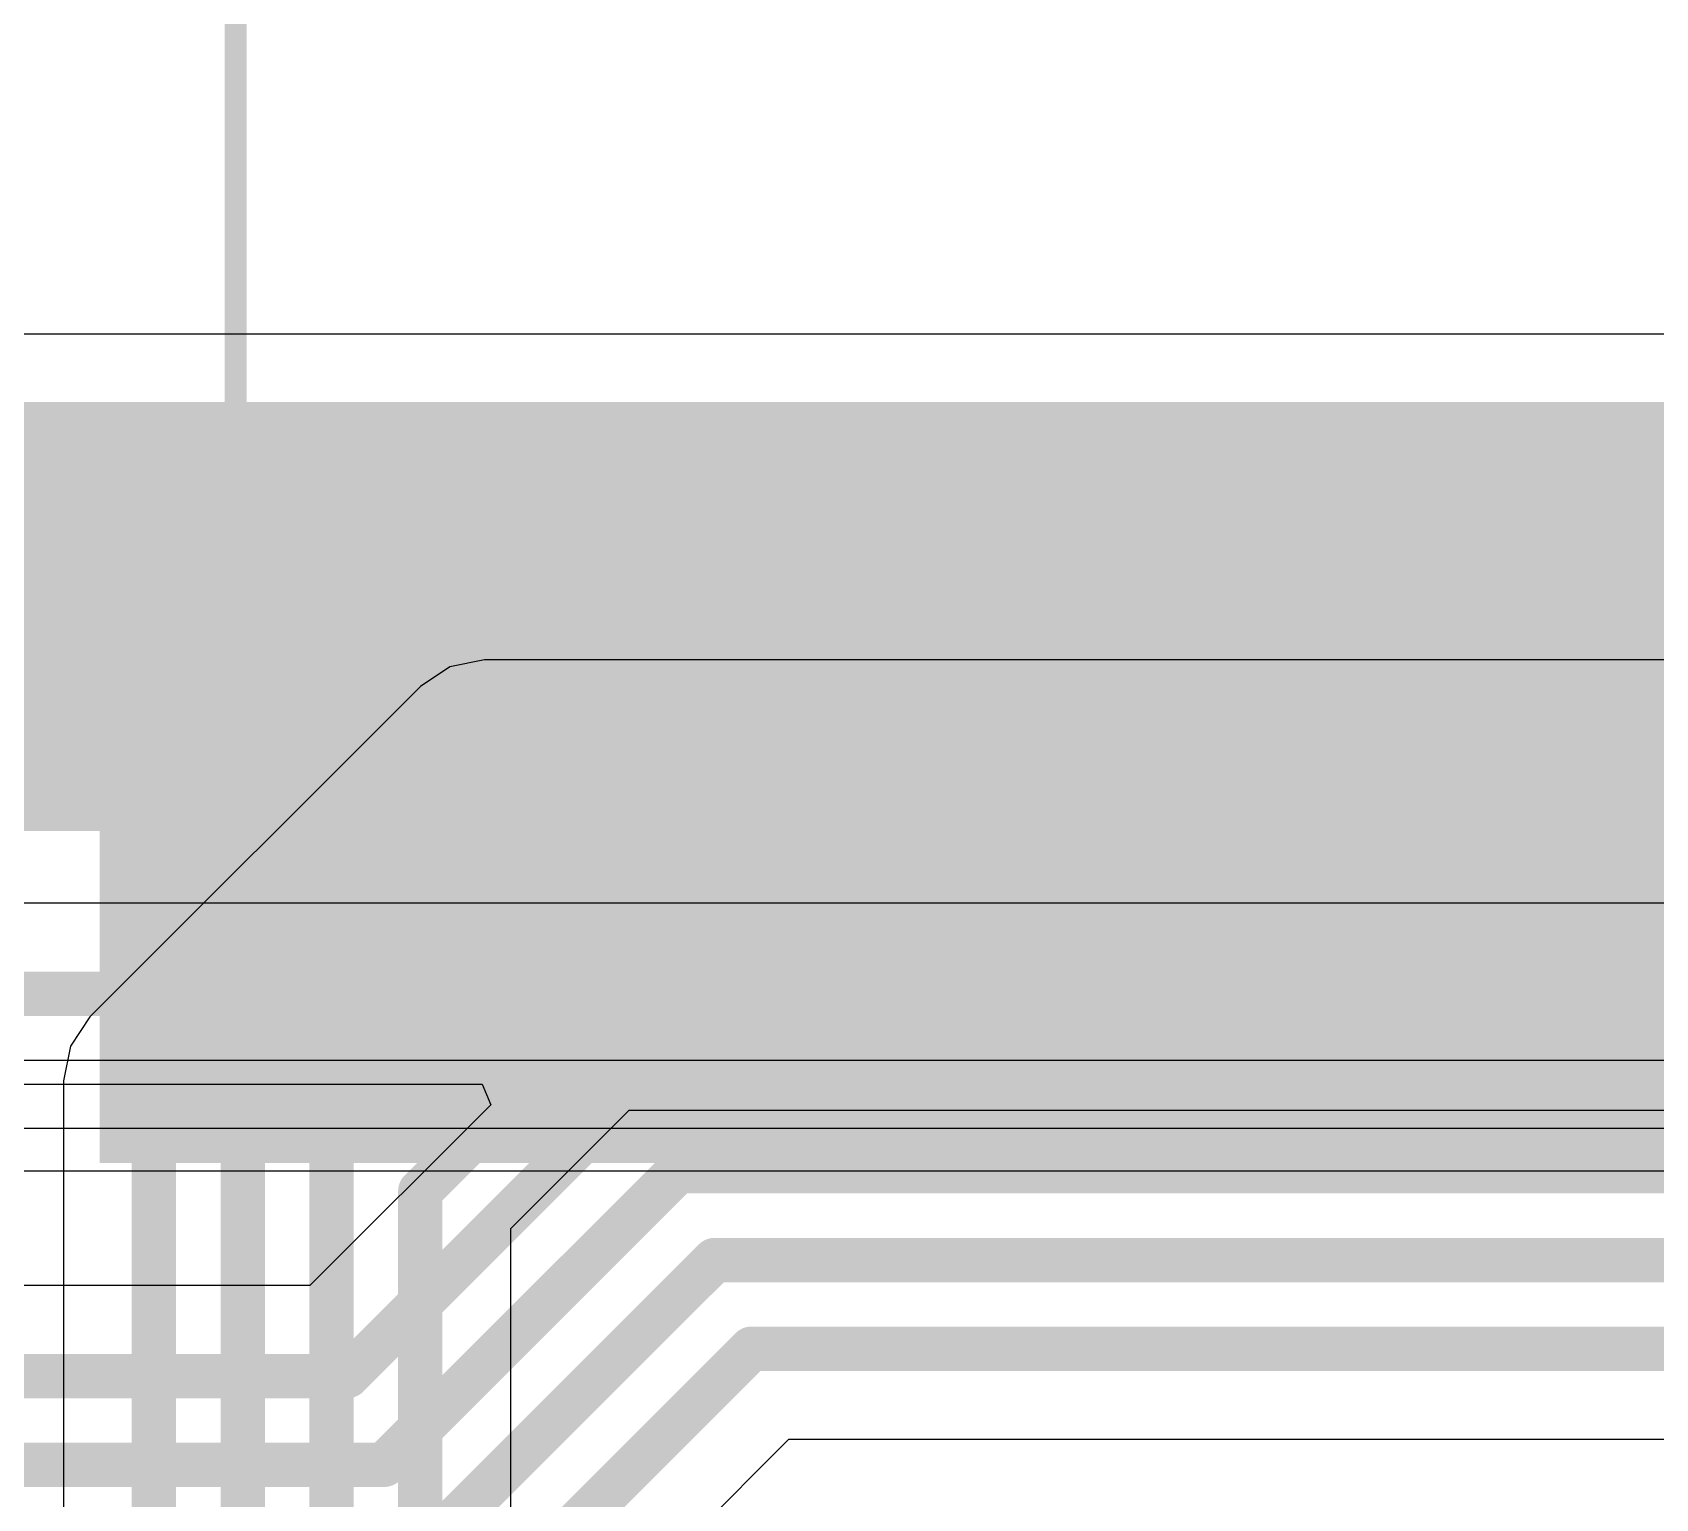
# Model space of a CAD drawing. Header units: inches. Extents: x -17.5 to 14.7, y -6.2 to 5.9.
# Drawn here: x 0.6452 to 1.0109, y 2.2604 to 2.5908 of the extents above; entities that cross this region are included whole.
import ezdxf

# ---------------------------------------------------------------- set-up
doc = ezdxf.new("R2010")
doc.units = ezdxf.units.IN
doc.header["$MEASUREMENT"] = 0
for name, color, linetype in [('Bottom Layer', 5, 'Continuous'), ('Ground Layer', 76, 'Continuous'), ('Power Layer', 16, 'Continuous'), ('Top Layer', 1, 'Continuous'), ('Top Overlay', 2, 'Continuous'), ('Top Paste', 8, 'Continuous'), ('Top Solder', 216, 'Continuous')]:
    doc.layers.add(name, color=color, linetype=linetype)

# ---------------------------------------------------------------- blocks, each defined once
blk = doc.blocks.new('25SVPF100M_213')
at = {"layer": 'Top Layer'}
blk.add_hatch(color=1, dxfattribs=at).paths.add_polyline_path([(-0.2185, 0.0374), (-0.05512, 0.0374), (-0.05512, -0.0374), (-0.2185, -0.0374)])
at = {"layer": 'Top Paste'}
blk.add_hatch(color=8, dxfattribs=at).paths.add_polyline_path([(-0.2185, 0.0374), (-0.05512, 0.0374), (-0.05512, -0.0374), (-0.2185, -0.0374)])
at = {"layer": 'Top Solder'}
blk.add_hatch(color=216, dxfattribs=at).paths.add_polyline_path([(-0.2225, 0.0414), (-0.05112, 0.0414), (-0.05112, -0.0414), (-0.2225, -0.0414)])
at = {"layer": 'Top Overlay'}
for points in [[(-0.09449, 0.16339, 0.005, 0.005, 0), (-0.16339, 0.09449, 0.005, 0.005, 0)], [(-0.09449, 0.16339, 0.005, 0.005, 0), (0.16339, 0.16339, 0.005, 0.005, 0)], [(-0.16339, 0.09449, 0.005, 0.005, 0), (-0.16339, 0.05118, 0.005, 0.005, 0)], [(-0.184, 0.072, 0.005, 0.005, 0), (-0.184, 0.051, 0.005, 0.005, 0)], [(-0.193, 0.061, 0.005, 0.005, 0), (-0.175, 0.061, 0.005, 0.005, 0)], [(-0.16339, -0.05118, 0.005, 0.005, 0), (-0.16339, -0.09449, 0.005, 0.005, 0)], [(-0.16339, -0.09449, 0.005, 0.005, 0), (-0.09449, -0.16339, 0.005, 0.005, 0)]]:
    blk.add_lwpolyline(points, format="xyseb", dxfattribs=at)
for points in [[(-0.09574, 0.16339, 0.0025, 0.0025, 1), (-0.09324, 0.16339, 0.0025, 0.0025, 1)], [(-0.09574, 0.16339, 0.0025, 0.0025, 1), (-0.09324, 0.16339, 0.0025, 0.0025, 1)], [(-0.16464, 0.09449, 0.0025, 0.0025, 1), (-0.16214, 0.09449, 0.0025, 0.0025, 1)], [(-0.16464, 0.09449, 0.0025, 0.0025, 1), (-0.16214, 0.09449, 0.0025, 0.0025, 1)], [(-0.18525, 0.072, 0.0025, 0.0025, 1), (-0.18275, 0.072, 0.0025, 0.0025, 1)], [(-0.19425, 0.061, 0.0025, 0.0025, 1), (-0.19175, 0.061, 0.0025, 0.0025, 1)], [(-0.17625, 0.061, 0.0025, 0.0025, 1), (-0.17375, 0.061, 0.0025, 0.0025, 1)], [(-0.18525, 0.051, 0.0025, 0.0025, 1), (-0.18275, 0.051, 0.0025, 0.0025, 1)], [(-0.16464, 0.05118, 0.0025, 0.0025, 1), (-0.16214, 0.05118, 0.0025, 0.0025, 1)], [(-0.16464, -0.05118, 0.0025, 0.0025, 1), (-0.16214, -0.05118, 0.0025, 0.0025, 1)], [(-0.16464, -0.09449, 0.0025, 0.0025, 1), (-0.16214, -0.09449, 0.0025, 0.0025, 1)], [(-0.16464, -0.09449, 0.0025, 0.0025, 1), (-0.16214, -0.09449, 0.0025, 0.0025, 1)]]:
    blk.add_lwpolyline(points, format="xyseb", close=True, dxfattribs=at)

msp = doc.modelspace()

# ---------------------------------------------------------------- hatches: boundary and pattern name
at = {"layer": 'Top Layer'}
for points in [[(0.4935, 2.41085), (0.82439, 2.41085), (0.82439, 2.50754), (0.4935, 2.50754)], [(0.66031, 2.336), (1.76596, 2.336), (1.76596, 2.50754), (0.66031, 2.50754)]]:
    msp.add_hatch(color=1, dxfattribs=at).paths.add_polyline_path(points)

# ---------------------------------------------------------------- linework, layer by layer
at = {"layer": 'Bottom Layer'}
for p, q in [((2.24664, 2.39455), (0.54284, 2.39455)), ((0.55129, 2.35376), (0.74655, 2.35376)), ((0.74655, 2.35376), (0.74846, 2.34914)), ((0.74846, 2.34914), (0.70771, 2.30839)), ((0.70771, 2.30839), (0.50202, 2.30839)), ((0.66482, 2.12297), (0.81561, 2.27376)), ((0.81561, 2.27376), (1.21012, 2.27376))]:
    msp.add_line(p, q, dxfattribs=at)
for points in [[(0.54284, 2.37415, 0.01, 0.01, 0), (2.24664, 2.37415, 0.01, 0.01, 0)], [(0.71616, 2.288, 0.01, 0.01, 0), (0.78231, 2.35415, 0.01, 0.01, 0)], [(0.78231, 2.35415, 0.01, 0.01, 0), (2.23935, 2.35415, 0.01, 0.01, 0)], [(0.72444, 2.268, 0.01, 0.01, 0), (0.79059, 2.33415, 0.01, 0.01, 0)], [(0.79059, 2.33415, 0.01, 0.01, 0), (2.23106, 2.33415, 0.01, 0.01, 0)], [(0.64572, 2.161, 0.01, 0.01, 0), (0.79888, 2.31415, 0.01, 0.01, 0)], [(0.79888, 2.31415, 0.01, 0.01, 0), (2.22278, 2.31415, 0.01, 0.01, 0)], [(0.6504, 2.13739, 0.01, 0.01, 0), (0.80716, 2.29415, 0.01, 0.01, 0)], [(0.80716, 2.29415, 0.01, 0.01, 0), (2.21449, 2.29415, 0.01, 0.01, 0)], [(0.49357, 2.288, 0.01, 0.01, 0), (0.71616, 2.288, 0.01, 0.01, 0)], [(0.48529, 2.268, 0.01, 0.01, 0), (0.72444, 2.268, 0.01, 0.01, 0)]]:
    msp.add_lwpolyline(points, format="xyseb", dxfattribs=at)
for points in [[(0.77981, 2.35415, 0.005, 0.005, 1), (0.78481, 2.35415, 0.005, 0.005, 1)], [(0.77981, 2.35415, 0.005, 0.005, 1), (0.78481, 2.35415, 0.005, 0.005, 1)], [(0.78809, 2.33415, 0.005, 0.005, 1), (0.79309, 2.33415, 0.005, 0.005, 1)], [(0.78809, 2.33415, 0.005, 0.005, 1), (0.79309, 2.33415, 0.005, 0.005, 1)], [(0.79638, 2.31415, 0.005, 0.005, 1), (0.80138, 2.31415, 0.005, 0.005, 1)], [(0.79638, 2.31415, 0.005, 0.005, 1), (0.80138, 2.31415, 0.005, 0.005, 1)], [(0.80466, 2.29415, 0.005, 0.005, 1), (0.80966, 2.29415, 0.005, 0.005, 1)], [(0.80466, 2.29415, 0.005, 0.005, 1), (0.80966, 2.29415, 0.005, 0.005, 1)], [(0.71366, 2.288, 0.005, 0.005, 1), (0.71866, 2.288, 0.005, 0.005, 1)], [(0.71366, 2.288, 0.005, 0.005, 1), (0.71866, 2.288, 0.005, 0.005, 1)], [(0.72194, 2.268, 0.005, 0.005, 1), (0.72694, 2.268, 0.005, 0.005, 1)], [(0.72194, 2.268, 0.005, 0.005, 1), (0.72694, 2.268, 0.005, 0.005, 1)]]:
    msp.add_lwpolyline(points, format="xyseb", close=True, dxfattribs=at)
at = {"layer": 'Ground Layer'}
for p, q in [((0.73924, 2.44784), (0.73262, 2.44342)), ((0.74704, 2.44939), (0.73924, 2.44784)), ((0.74704, 2.44939), (0.74704, 2.44939)), ((3.32282, 2.44939), (0.74704, 2.44939)), ((0.73262, 2.44342), (0.65816, 2.36895)), ((0.65816, 2.36895), (0.65374, 2.36234)), ((0.65374, 2.36234), (0.65218, 2.35453)), ((0.65218, 2.35453), (0.65218, 1.97066)), ((0.75297, 2.32123), (0.77967, 2.34793)), ((0.77967, 2.34793), (2.44923, 2.34793)), ((0.75297, 2.14433), (0.75297, 2.32123))]:
    msp.add_line(p, q, dxfattribs=at)
for points in [[(0.67258, 2.35453, 0.01, 0.01, 0), (0.74704, 2.429, 0.01, 0.01, 0)], [(0.74704, 2.429, 0.01, 0.01, 0), (3.32282, 2.429, 0.01, 0.01, 0)], [(0.69258, 2.34625, 0.01, 0.01, 0), (0.75465, 2.40833, 0.01, 0.01, 0)], [(0.75465, 2.40833, 0.01, 0.01, 0), (3.31167, 2.40833, 0.01, 0.01, 0)], [(0.71258, 2.33796, 0.01, 0.01, 0), (0.76294, 2.38833, 0.01, 0.01, 0)], [(0.76294, 2.38833, 0.01, 0.01, 0), (3.30167, 2.38833, 0.01, 0.01, 0)], [(0.73258, 2.32968, 0.01, 0.01, 0), (0.77122, 2.36833, 0.01, 0.01, 0)], [(0.77122, 2.36833, 0.01, 0.01, 0), (2.45767, 2.36833, 0.01, 0.01, 0)], [(0.67258, 1.96221, 0.01, 0.01, 0), (0.67258, 2.35453, 0.01, 0.01, 0)], [(0.69258, 1.95122, 0.01, 0.01, 0), (0.69258, 2.34625, 0.01, 0.01, 0)], [(0.71258, 1.94294, 0.01, 0.01, 0), (0.71258, 2.33796, 0.01, 0.01, 0)], [(0.73258, 1.93465, 0.01, 0.01, 0), (0.73258, 2.32968, 0.01, 0.01, 0)]]:
    msp.add_lwpolyline(points, format="xyseb", dxfattribs=at)
for points in [[(0.74454, 2.429, 0.005, 0.005, 1), (0.74954, 2.429, 0.005, 0.005, 1)], [(0.74454, 2.429, 0.005, 0.005, 1), (0.74954, 2.429, 0.005, 0.005, 1)], [(0.75215, 2.40833, 0.005, 0.005, 1), (0.75715, 2.40833, 0.005, 0.005, 1)], [(0.75215, 2.40833, 0.005, 0.005, 1), (0.75715, 2.40833, 0.005, 0.005, 1)], [(0.76044, 2.38833, 0.005, 0.005, 1), (0.76544, 2.38833, 0.005, 0.005, 1)], [(0.76044, 2.38833, 0.005, 0.005, 1), (0.76544, 2.38833, 0.005, 0.005, 1)], [(0.76872, 2.36833, 0.005, 0.005, 1), (0.77372, 2.36833, 0.005, 0.005, 1)], [(0.76872, 2.36833, 0.005, 0.005, 1), (0.77372, 2.36833, 0.005, 0.005, 1)], [(0.67008, 2.35453, 0.005, 0.005, 1), (0.67508, 2.35453, 0.005, 0.005, 1)], [(0.67008, 2.35453, 0.005, 0.005, 1), (0.67508, 2.35453, 0.005, 0.005, 1)], [(0.69008, 2.34625, 0.005, 0.005, 1), (0.69508, 2.34625, 0.005, 0.005, 1)], [(0.69008, 2.34625, 0.005, 0.005, 1), (0.69508, 2.34625, 0.005, 0.005, 1)], [(0.71008, 2.33796, 0.005, 0.005, 1), (0.71508, 2.33796, 0.005, 0.005, 1)], [(0.71008, 2.33796, 0.005, 0.005, 1), (0.71508, 2.33796, 0.005, 0.005, 1)], [(0.73008, 2.32968, 0.005, 0.005, 1), (0.73508, 2.32968, 0.005, 0.005, 1)], [(0.73008, 2.32968, 0.005, 0.005, 1), (0.73508, 2.32968, 0.005, 0.005, 1)]]:
    msp.add_lwpolyline(points, format="xyseb", close=True, dxfattribs=at)
at = {"layer": 'Power Layer'}
for p, q in [((2.0454, 2.35915), (0.63621, 2.35915)), ((0.64194, 2.34386), (2.03907, 2.34386))]:
    msp.add_line(p, q, dxfattribs=at)
msp.add_lwpolyline([(0.62114, 2.45938, 0.02, 0.02, 0), (2.15477, 2.45938, 0.02, 0.02, 0)], format="xyseb", dxfattribs=at)
at = {"layer": 'Top Layer'}
for p, q in [((0.6603, 2.52283), (0.4935, 2.52283)), ((0.66031, 2.52283), (0.6603, 2.52283)), ((1.40096, 2.52283), (0.66031, 2.52283)), ((2.10142, 2.33415), (-0.245, 2.33415))]:
    msp.add_line(p, q, dxfattribs=at)

# ---------------------------------------------------------------- block references
at = {"rotation": 90}
msp.add_blockref('25SVPF100M_213', (0.85439, 2.55266), dxfattribs=at)

doc.saveas('drawing.dxf')
